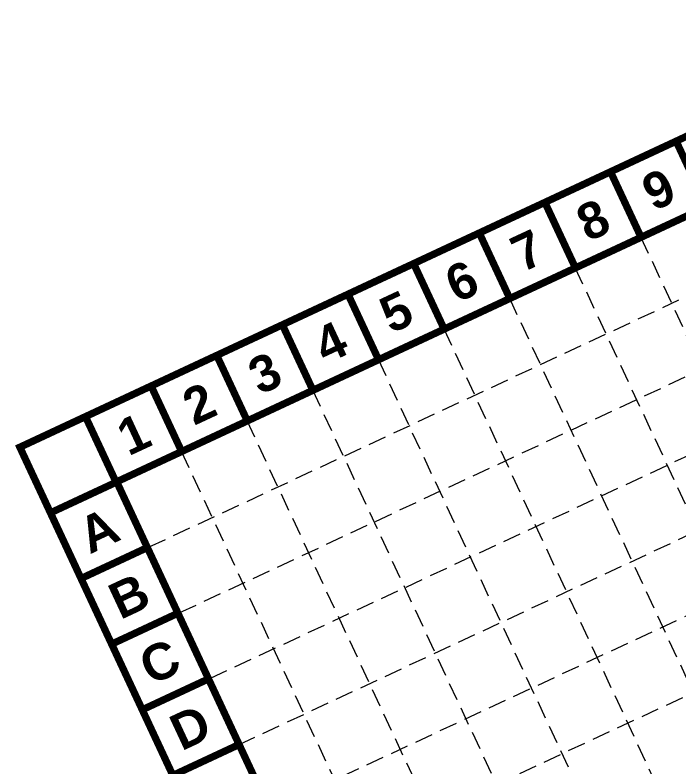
# Model space of a CAD drawing. Extents: x 2498567 to 2501210, y 7092229 to 7094464.
# Drawn here: x 2498566.6 to 2498889.6, y 7093353.4 to 7093719.2 of the extents above; entities that cross this region are included whole.
import ezdxf
from ezdxf.enums import TextEntityAlignment as Align

# ---------------------------------------------------------------- set-up
doc = ezdxf.new("R2010")
doc.units = 0
doc.header["$MEASUREMENT"] = 0
doc.linetypes.add('HIDDEN', pattern=[0.375, 0.25, -0.125])
doc.layers.add('BASE', color=7, linetype='Continuous')
doc.layers.add('GRID', color=254, linetype='HIDDEN')
doc.styles.get("Standard").update_dxf_attribs({"font": 'ARIALBD.TTF'})

msp = doc.modelspace()

# ---------------------------------------------------------------- linework, layer by layer
at = {"layer": 'BASE', "const_width": 3.52}
for points in [[(2499164.48, 7092231.79), (2501207.97, 7093184.62), (2500612.45, 7094461.8), (2498568.96, 7093508.97)], [(2499181.46, 7092278.57), (2501161.27, 7093201.64), (2500595.45, 7094415.02), (2498616.08, 7093492.14)]]:
    msp.add_lwpolyline(points, close=True, dxfattribs=at)
for points in [[(2498903.14, 7093625.92), (2498888.25, 7093657.85)], [(2498871.21, 7093611.03), (2498856.32, 7093642.96)], [(2498839.28, 7093596.14), (2498824.39, 7093628.07)], [(2498807.35, 7093581.26), (2498792.47, 7093613.19)], [(2498775.42, 7093566.37), (2498760.54, 7093598.3)], [(2498743.49, 7093551.48), (2498728.61, 7093583.41)], [(2498711.57, 7093536.59), (2498696.68, 7093568.52)], [(2498679.64, 7093521.7), (2498664.75, 7093553.63)], [(2498647.71, 7093506.82), (2498632.82, 7093538.75)], [(2498615.78, 7093491.93), (2498600.89, 7093523.86)], [(2498615.78, 7093491.93), (2498583.85, 7093477.04)], [(2498630.66, 7093460), (2498598.74, 7093445.11)], [(2498645.55, 7093428.07), (2498613.62, 7093413.18)], [(2498660.44, 7093396.14), (2498628.51, 7093381.25)], [(2498675.33, 7093364.21), (2498643.4, 7093349.32)]]:
    msp.add_lwpolyline(points, dxfattribs=at)
at = {"layer": 'GRID', "color": 252, "linetype": 'HIDDEN', "lineweight": 0, "ltscale": 35}
for p, q in [((2498631.89, 7093460.44), (2500611.52, 7094383.5)), ((2498646.78, 7093428.51), (2500626.41, 7094351.57)), ((2498661.67, 7093396.58), (2500641.29, 7094319.64)), ((2498675.33, 7093364.21), (2500654.96, 7094287.27)), ((2498690.22, 7093332.28), (2500669.85, 7094255.34)), ((2498705.1, 7093300.35), (2500684.73, 7094223.41)), ((2498870.96, 7093611.29), (2499392.25, 7092493.31)), ((2498839.03, 7093596.4), (2499360.32, 7092478.42)), ((2498807.11, 7093581.51), (2499328.39, 7092463.53)), ((2498775.18, 7093566.62), (2499296.46, 7092448.65)), ((2498743.25, 7093551.73), (2499264.53, 7092433.76)), ((2498711.32, 7093536.85), (2499232.61, 7092418.87)), ((2498679.39, 7093521.96), (2499200.68, 7092403.98)), ((2498647.46, 7093507.07), (2499168.75, 7092389.09))]:
    msp.add_line(p, q, dxfattribs=at)

# ---------------------------------------------------------------- texts
at = {"layer": 'BASE'}
for s, p in [('9', (2498879.73, 7093634.44)), ('8', (2498847.8, 7093619.55)), ('7', (2498815.87, 7093604.67)), ('6', (2498783.94, 7093589.78)), ('5', (2498752.02, 7093574.89)), ('4', (2498720.09, 7093560)), ('3', (2498688.16, 7093545.11)), ('2', (2498656.23, 7093530.23)), ('1', (2498624.3, 7093515.34)), ('A', (2498607.26, 7093468.52)), ('B', (2498622.14, 7093436.59)), ('C', (2498637.03, 7093404.66)), ('D', (2498651.92, 7093372.73))]:
    msp.add_text(s, height=17.61, rotation=24.9986, dxfattribs=at).set_placement(p, align=Align.MIDDLE_CENTER)

doc.saveas('drawing.dxf')
